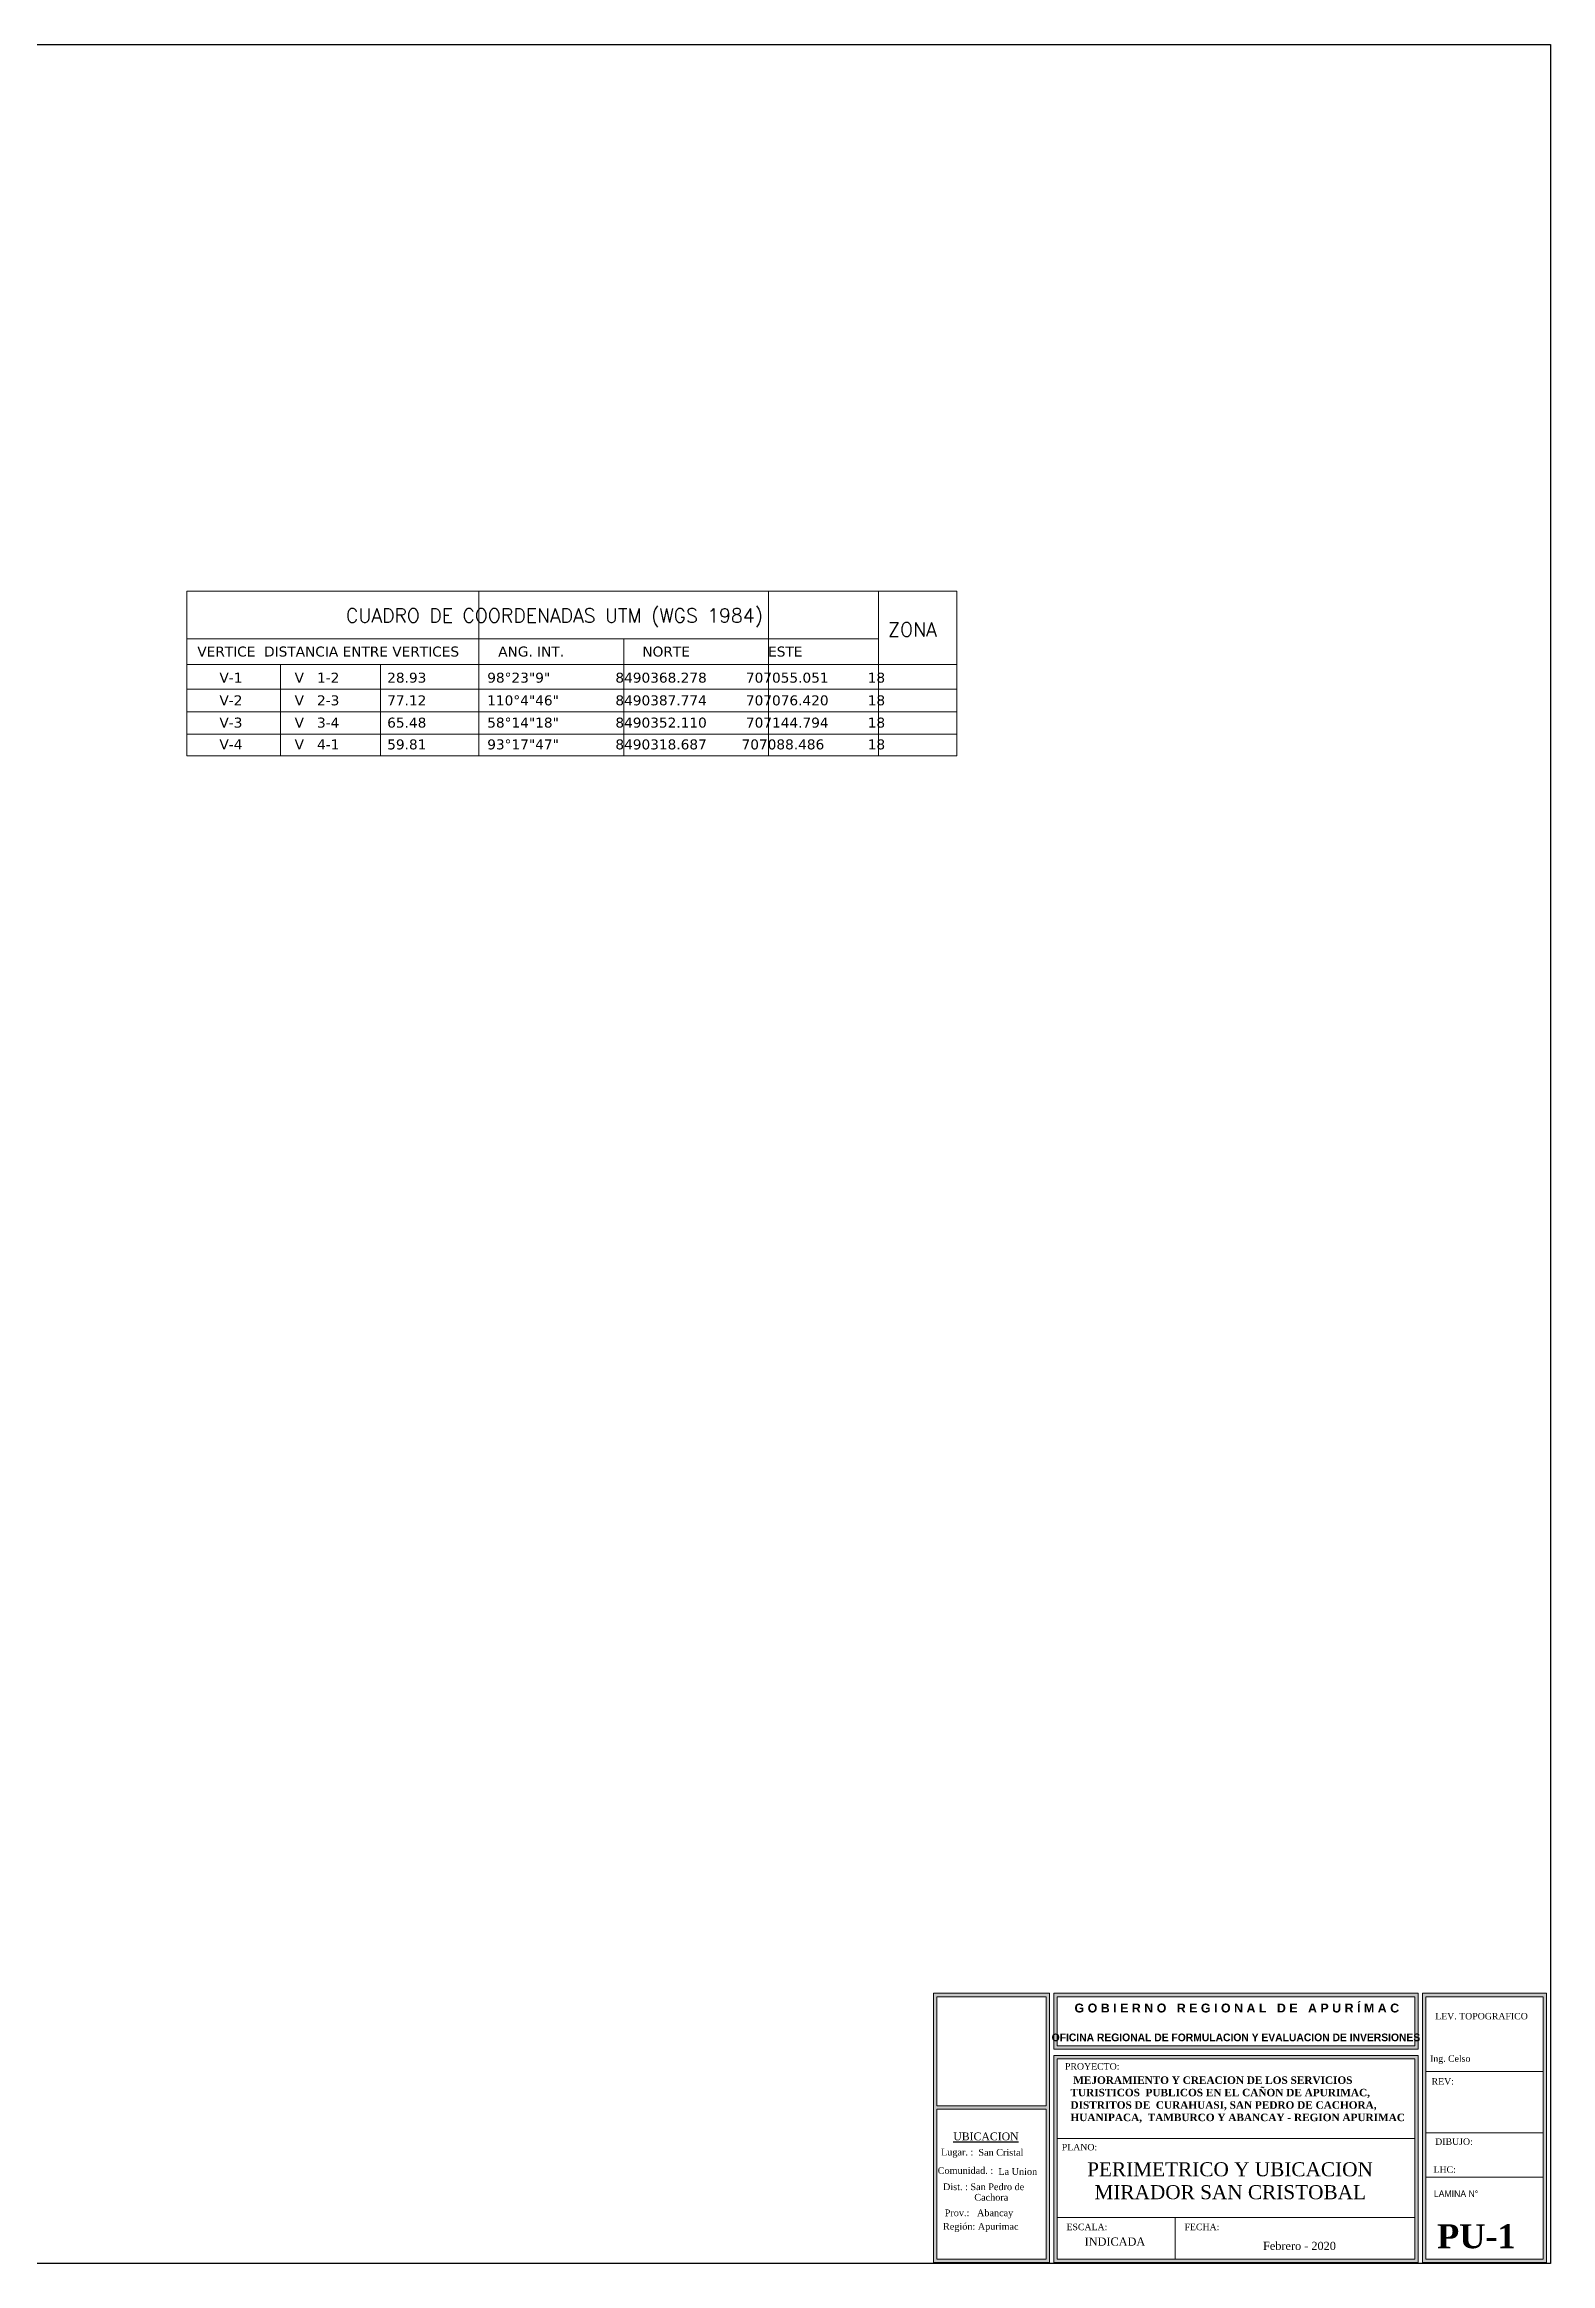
# Model space of a CAD drawing. Header units: metres. Extents: x 706327 to 707479, y 8490049 to 8490642.
# Drawn here: x 707219.1 to 707478.7, y 8490049.3 to 8490431.8 of the extents above; entities that cross this region are included whole.
import ezdxf

# ---------------------------------------------------------------- set-up
doc = ezdxf.new("R2010")
doc.units = ezdxf.units.M
doc.layers.add('$AUDIT-BAD-LAYER', color=7, linetype='Continuous')
for name, color, linetype, lineweight in [('0_Pen_No__1', 7, 'Continuous', 13), ('1-blanco', 7, 'Continuous', 25), ('2D Drafting - General_Pen_No__1', 7, 'Continuous', 13), ('A-ACOTACION', 7, 'Continuous', 9), ('PLUMA 02', 51, 'Continuous', 20), ('Texto_Pen_No__21', 7, 'Continuous', 35)]:
    doc.layers.add(name, color=color, linetype=linetype, lineweight=lineweight)
doc.layers.add('2D Drafting - General_Pen_No__102', color=7, linetype='Continuous', lineweight=13, true_color=0xcccccc)
doc.styles.add('ARIAL', font='arial.ttf')
doc.styles.add('Dutch801 XBd BT', font='dutcheb.ttf', dxfattribs={"height": 0.2})
doc.styles.add('GENERATED_STYLE_7', font='GOTHIC.TTF')
doc.styles.get("Standard").update_dxf_attribs({"font": 'simplex.shx'})

msp = doc.modelspace()

# ---------------------------------------------------------------- hatches: boundary and pattern name
at = {"layer": '2D Drafting - General_Pen_No__102', "linetype": 'Continuous'}
h = msp.add_hatch(color=256, dxfattribs=at)
h.paths.add_polyline_path([(707372.3007, 8490049.4354), (707392.3261, 8490049.4354), (707392.3261, 8490095.8476), (707372.3007, 8490095.8476)])
h.paths.add_polyline_path([(707391.7192, 8490050.0424), (707372.9151, 8490050.0424), (707372.9151, 8490075.8703), (707391.7192, 8490075.8703)], flags=16)
h.paths.add_polyline_path([(707372.9151, 8490076.4281), (707372.9151, 8490095.2406), (707391.7192, 8490095.2406), (707391.7192, 8490076.4281)], flags=16)
h = msp.add_hatch(color=256, dxfattribs=at)
h.paths.add_polyline_path([(707393.0402, 8490095.8476), (707393.0402, 8490086.2081), (707455.875, 8490086.2081), (707455.875, 8490095.8476)])
h.paths.add_polyline_path([(707393.6471, 8490086.815), (707393.6471, 8490095.2406), (707455.2681, 8490095.2406), (707455.2681, 8490086.815)], flags=16)
h = msp.add_hatch(color=256, dxfattribs=at)
h.paths.add_polyline_path([(707456.5891, 8490095.8476), (707456.5891, 8490049.4354), (707478.01, 8490049.4354), (707478.01, 8490095.8476)])
h.paths.add_polyline_path([(707457.196, 8490050.0424), (707457.196, 8490095.2406), (707477.4031, 8490095.2406), (707477.4031, 8490050.0424)], flags=16)
h = msp.add_hatch(color=256, dxfattribs=at)
h.paths.add_polyline_path([(707393.0402, 8490049.4354), (707455.875, 8490049.4354), (707455.875, 8490085.1371), (707393.0402, 8490085.1371)])
h.paths.add_polyline_path([(707393.6471, 8490050.0424), (707393.6471, 8490084.5301), (707455.2681, 8490084.5301), (707455.2681, 8490050.0424)], flags=16)

# ---------------------------------------------------------------- linework, layer by layer
at = {"layer": '0_Pen_No__1', "linetype": 'Continuous'}
for p, q in [((707457.196, 8490082.3908), (707477.4031, 8490082.3908)), ((707455.2681, 8490070.8409), (707393.6471, 8490070.8409)), ((707457.196, 8490071.8195), (707477.4031, 8490071.8195)), ((707457.196, 8490064.1507), (707477.4031, 8490064.1507)), ((707393.6448, 8490057.1827), (707455.2704, 8490057.1827)), ((707413.9851, 8490057.1827), (707413.9851, 8490050.0424))]:
    msp.add_line(p, q, dxfattribs=at)
at = {"layer": '0_Pen_No__1', "linetype": 'Continuous', "flags": 128}
for points in [[(707372.3007, 8490049.4354), (707392.3261, 8490049.4354), (707392.3261, 8490095.8476), (707372.3007, 8490095.8476)], [(707372.9151, 8490095.2406), (707391.7192, 8490095.2406), (707391.7192, 8490076.4281), (707372.9151, 8490076.4281)], [(707393.0402, 8490086.2081), (707455.875, 8490086.2081), (707455.875, 8490095.8476), (707393.0402, 8490095.8476)], [(707393.6471, 8490086.815), (707455.2681, 8490086.815), (707455.2681, 8490095.2406), (707393.6471, 8490095.2406)], [(707456.5891, 8490049.4354), (707478.01, 8490049.4354), (707478.01, 8490095.8476), (707456.5891, 8490095.8476)], [(707457.196, 8490050.0424), (707477.4031, 8490050.0424), (707477.4031, 8490095.2406), (707457.196, 8490095.2406)], [(707393.0402, 8490085.1371), (707393.0402, 8490049.4354), (707455.875, 8490049.4354), (707455.875, 8490085.1371)], [(707393.6471, 8490084.5301), (707393.6471, 8490050.0424), (707455.2681, 8490050.0424), (707455.2681, 8490084.5301)], [(707372.9151, 8490050.0424), (707391.7192, 8490050.0424), (707391.7192, 8490075.8703), (707372.9151, 8490075.8703)]]:
    msp.add_lwpolyline(points, close=True, dxfattribs=at)
at = {"layer": '1-blanco', "linetype": 'Continuous', "lineweight": 5}
for p, q in [((707243.6073, 8490337.4975), (707243.6072, 8490324.8954)), ((707243.6073, 8490337.4975), (707293.9737, 8490337.4975)), ((707293.9737, 8490337.4975), (707293.9737, 8490321.1001)), ((707343.89, 8490337.4975), (707343.89, 8490321.1002)), ((707343.89, 8490337.4975), (707376.3368, 8490337.4975)), ((707362.8383, 8490337.4975), (707362.8383, 8490329.3177)), ((707243.6073, 8490329.3177), (707293.9737, 8490329.3177)), ((707343.89, 8490329.3177), (707362.8383, 8490329.3177)), ((707362.8383, 8490329.3177), (707362.8383, 8490324.8954)), ((707362.8383, 8490329.3177), (707362.8383, 8490324.8954)), ((707243.6072, 8490324.8954), (707343.8899, 8490324.8954)), ((707243.6072, 8490309.1178), (707243.6072, 8490324.8954)), ((707243.6072, 8490312.8771), (707243.6072, 8490324.8936)), ((707259.7743, 8490324.8954), (707259.7743, 8490320.4731)), ((707277.028, 8490324.8954), (707277.028, 8490320.4731)), ((707293.9737, 8490324.9835), (707293.9737, 8490324.8954)), ((707293.9737, 8490324.8954), (707293.9737, 8490312.8771)), ((707343.8899, 8490324.9835), (707343.8899, 8490324.8954)), ((707343.8899, 8490324.8954), (707343.8899, 8490312.8771)), ((707343.89, 8490324.8954), (707376.3368, 8490324.8954)), ((707362.8382, 8490324.9836), (707362.8382, 8490316.7137)), ((707362.8382, 8490324.9836), (707362.8382, 8490309.1178)), ((707362.8382, 8490324.8936), (707362.8382, 8490312.8771)), ((707362.8383, 8490324.8954), (707362.8383, 8490312.8771)), ((707243.6072, 8490316.7137), (707243.6072, 8490320.6224)), ((707243.6072, 8490320.6224), (707343.89, 8490320.6224)), ((707259.7743, 8490320.4731), (707259.7743, 8490312.8771)), ((707277.028, 8490320.4731), (707277.028, 8490312.8771)), ((707343.8899, 8490320.6224), (707376.3368, 8490320.6224)), ((707243.6072, 8490316.7137), (707343.8899, 8490316.7137)), ((707293.9736, 8490316.7137), (707293.9736, 8490312.8771)), ((707293.9737, 8490317.2994), (707293.9737, 8490309.1178)), ((707343.8899, 8490317.2994), (707343.8899, 8490309.1178)), ((707343.8899, 8490316.7137), (707343.8899, 8490312.8771)), ((707343.8899, 8490316.7137), (707376.3368, 8490316.7137)), ((707362.8383, 8490317.2994), (707362.8383, 8490309.1178)), ((707243.6072, 8490312.8771), (707343.8899, 8490312.8771)), ((707259.7743, 8490312.8771), (707259.7743, 8490309.1178)), ((707277.028, 8490312.8771), (707277.028, 8490309.1178)), ((707343.8899, 8490312.8771), (707376.3368, 8490312.8771)), ((707243.6072, 8490309.1178), (707343.8899, 8490309.1178)), ((707343.8899, 8490309.1178), (707376.3368, 8490309.1178))]:
    msp.add_line(p, q, dxfattribs=at)
at = {"layer": '1-blanco', "linetype": 'Continuous', "lineweight": 5, "flags": 128}
for points in [[(707293.9737, 8490337.4975), (707343.89, 8490337.4975)], [(707376.3368, 8490337.4975), (707376.3368, 8490309.1178)], [(707293.9737, 8490329.3177), (707343.89, 8490329.3177)], [(707318.9318, 8490329.3177), (707318.9318, 8490309.1178)]]:
    msp.add_lwpolyline(points, dxfattribs=at)
at = {"layer": '2D Drafting - General_Pen_No__1', "linetype": 'Continuous', "flags": 128}
for points in [[(707372.3007, 8490049.4354), (707392.3261, 8490049.4354), (707392.3261, 8490095.8476), (707372.3007, 8490095.8476)], [(707372.9151, 8490076.4281), (707372.9151, 8490095.2406), (707391.7192, 8490095.2406), (707391.7192, 8490076.4281)], [(707393.0402, 8490095.8476), (707393.0402, 8490086.2081), (707455.875, 8490086.2081), (707455.875, 8490095.8476)], [(707393.6471, 8490086.815), (707393.6471, 8490095.2406), (707455.2681, 8490095.2406), (707455.2681, 8490086.815)], [(707456.5891, 8490095.8476), (707456.5891, 8490049.4354), (707478.01, 8490049.4354), (707478.01, 8490095.8476)], [(707457.196, 8490050.0424), (707457.196, 8490095.2406), (707477.4031, 8490095.2406), (707477.4031, 8490050.0424)], [(707393.0402, 8490049.4354), (707455.875, 8490049.4354), (707455.875, 8490085.1371), (707393.0402, 8490085.1371)], [(707393.6471, 8490050.0424), (707393.6471, 8490084.5301), (707455.2681, 8490084.5301), (707455.2681, 8490050.0424)], [(707391.7192, 8490050.0424), (707372.9151, 8490050.0424), (707372.9151, 8490075.8703), (707391.7192, 8490075.8703)]]:
    msp.add_lwpolyline(points, close=True, dxfattribs=at)
at = {"layer": 'A-ACOTACION', "lineweight": 30, "flags": 128}
msp.add_lwpolyline([(706958.4932, 8490431.7618), (707478.6932, 8490431.7618), (707478.6932, 8490049.2618), (706958.4932, 8490049.2618), (706958.4932, 8490431.7618)], dxfattribs=at)

# ---------------------------------------------------------------- texts
at = {"layer": '$AUDIT-BAD-LAYER', "color": 0, "style": 'Dutch801 XBd BT'}
for s, p in [('PERIMETRICO Y UBICACION', (707398.8122, 8490064.3101, -177.2994)), ('MIRADOR SAN CRISTOBAL', (707400.0687, 8490060.363, -177.2994))]:
    msp.add_text(s, height=2.424604, dxfattribs=at).set_placement(p)
at = {"layer": '$AUDIT-BAD-LAYER', "style": 'Dutch801 XBd BT'}
for s, insert, char_height, attachment_point in [('LEV. TOPOGRAFICO', (707458.8, 8490092.4737), 1.118796, 1), ('Ing. Celso', (707457.9228, 8490085.163), 1.1188, 1), ('PROYECTO:', (707394.9873, 8490083.8199), 1.1188, 1), ('REV:', (707458.1739, 8490081.2266), 1.1188, 1), ('{\\LUBICACION}', (707375.7396, 8490070.4984), 1.342555, 7), ('PLANO:', (707394.4377, 8490069.8907), 1.1188, 1), ('DIBUJO:', (707458.8, 8490070.85), 1.1188, 1), ('Comunidad. :  ', (707373.0541, 8490064.7044), 1.162989, 7), ('Lugar. :     ', (707373.6292, 8490067.519), 1.162989, 7), ('            San Cristal', (707374.7918, 8490067.839), 1.162989, 7), ('            La Union', (707378.2397, 8490064.5335), 1.162989, 7), ('LHC:', (707458.5044, 8490066.0444), 1.1188, 1), ('Dist. : San Pedro de ', (707373.9626, 8490061.9002), 1.162989, 7), ('{\\fCentury Gothic|b0|i0|c0|p34;LAMINA\\fCentury Gothic|b0|i0|c128|p34; \\fCentury Gothic|b0|i0|c0|p34;N°}', (707458.5666, 8490061.8653), 1.1187962, 1), ('Prov.:   Abancay', (707374.2625, 8490057.0525), 1.162989, 7), ('Cachora', (707379.3603, 8490060.1018), 1.16299, 7), ('Región: Apurimac', (707373.9653, 8490054.7083), 1.162989, 7), ('{ESCALA:}', (707395.2489, 8490056.1407), 1.1188, 1), ('{FECHA:}', (707415.5892, 8490056.1407), 1.1188, 1), ('{INDICADA}', (707398.3784, 8490052.339), 1.3985, 7), ('Febrero - 2020', (707429.1306, 8490053.0211), 1.398495, 1)]:
    msp.add_mtext(s, dxfattribs=dict(at, insert=insert, char_height=char_height, attachment_point=attachment_point))
at = {"layer": '$AUDIT-BAD-LAYER', "insert": (707395.9366, 8490081.5255), "char_height": 1.2841415, "width": 58.76956, "attachment_point": 1}
msp.add_mtext('{\\fTimes New Roman|b1|i0|c0|p18; MEJORAMIENTO Y CREACION DE LOS SERVICIOS TURISTICOS  PUBLICOS EN EL CAÑON DE APURIMAC, DISTRITOS DE  CURAHUASI, SAN PEDRO DE CACHORA, HUANIPACA,  TAMBURCO Y ABANCAY - REGION APURIMAC\\P }', dxfattribs=at)
at = {"layer": '0_Pen_No__1', "linetype": 'Continuous', "insert": (707393.6471, 8490087.5682), "char_height": 1.3296695, "width": 61.621008, "attachment_point": 7, "style": 'ARIAL'}
msp.add_mtext('\\pxqc,tc18.4125,r36.825;{\\fBodoni MT|b1|i0|c0|p18;OFICINA REGIONAL DE FORMULACION Y EVALUACION DE INVERSIONES\\fBernadette|b0|i0|c0|p2; \\C8;\\c8355711; }', dxfattribs=at)
at = {"layer": '1-blanco', "linetype": 'Continuous', "lineweight": 9}
for s, height, p in [('  CUADRO DE COORDENADAS UTM (WGS 1984)', 2.378341, (707267.7989, 8490332.1328, 270763.7411)), ('  ZONA', 2.37834, (707361.2605, 8490329.7235))]:
    msp.add_text(s, height=height, rotation=0.000126, dxfattribs=at).set_placement(p)
at = {"layer": '1-blanco', "linetype": 'Continuous', "lineweight": 9, "insert": (707245.4386, 8490327.9744), "char_height": 1.7188284, "width": 114.884745, "attachment_point": 1, "rotation": 0.000189}
msp.add_mtext('{\\fVerdana|b0|i0|c0|p34;VERTICE  DISTANCIA ENTRE VERTICES         ANG. INT.                  NORTE                  ESTE}', dxfattribs=at)
at = {"layer": '1-blanco', "linetype": 'Continuous', "lineweight": 5, "char_height": 1.7188284, "width": 136.455154, "attachment_point": 1, "rotation": 0.000189}
for s, insert in [('{\\fVerdana|b0|i0|c0|p34;V-1            V   1-2           28.93              98°23"9"               8490368.278         707055.051         18   }', (707249.2532, 8490323.4702)), ('{\\fVerdana|b0|i0|c0|p34;V-2            V   2-3           77.12              110°4"46"             8490387.774         707076.420         18   }', (707249.2532, 8490319.5616)), ('{\\fVerdana|b0|i0|c0|p34;V-3            V   3-4           65.48              58°14"18"             8490352.110         707144.794         18   }', (707249.2532, 8490315.725)), ('{\\fVerdana|b0|i0|c0|p34;V-4            V   4-1           59.81              93°17"47"             8490318.687        707088.486          18   }', (707249.2532, 8490311.9656))]:
    msp.add_mtext(s, dxfattribs=dict(at, insert=insert))
at = {"layer": 'PLUMA 02', "color": 0, "linetype": 'Continuous', "ltscale": 0.005, "insert": (707459.1233, 8490056.0538), "char_height": 4.142164, "attachment_point": 1}
msp.add_mtext('{\\fTimes New Roman|b1|i0|c0|p18;PU-1}', dxfattribs=at)
at = {"layer": 'Texto_Pen_No__21', "linetype": 'Continuous', "insert": (707396.6323, 8490092.5256), "char_height": 1.533973, "attachment_point": 7, "style": 'GENERATED_STYLE_7'}
msp.add_mtext('{\\fArial|b1|i0|c0|p34;G O B I E R N O   R E G I O N A L   D E   A P U R Í M A C}', dxfattribs=at)

doc.saveas('drawing.dxf')
